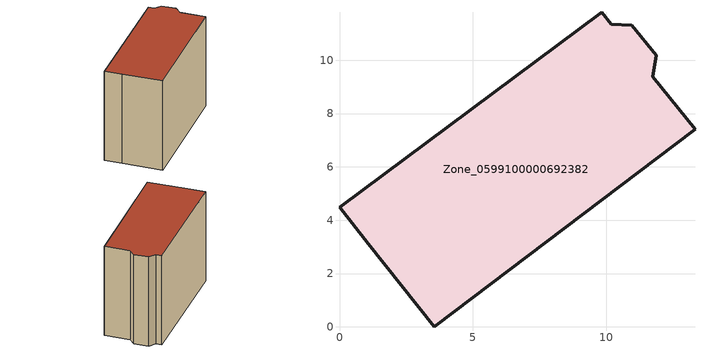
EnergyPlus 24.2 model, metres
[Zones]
Zone_0599100000692382
 floor ground (C_G): 1.07,3.11 0,4.49 9.85,11.8 10.2,11.36 10.97,11.3 11.88,10.19 11.76,9.37 13.34,7.41 3.55,0 z0
 wall outside (C_F): 11.76,9.37 11.88,10.19 10.97,11.3 10.2,11.36 9.85,11.8 0,4.49 1.07,3.11 3.55,0 13.34,7.41 11.76,9.37 z0:9.72
 roof outside (C_R): 3.55,0 13.34,7.41 11.76,9.37 11.88,10.19 10.97,11.3 10.2,11.36 9.85,11.8 0,4.49 1.07,3.11 z9.72
[BUILDING]
Pand.0599100000692382: North Axis=0; Terrain=City; Loads Convergence Tolerance Value=0.04; Temperature Convergence Tolerance Value=0.4; Solar Distribution=FullExterior; Maximum Number of Warmup Days=25; Minimum Number of Warmup Days=1
[Site:Location]
Rotterdam.The.Hague.AP_ZH_NLD Design_Conditions: Latitude=51.96; Longitude=4.45; Time Zone=1; Elevation=-4.5
[SITE:GROUNDTEMPERATURE:BUILDINGSURFACE]
18, 18, 18, 18, 18, 18, 18, 18, 18, 18, 18, 18
[MATERIAL] Thermal Absorptance=0.9; Solar Absorptance=0.7; Visible Absorptance=0.7
Name | Roughness | Thickness | Conductivity | Density | Specific Heat
G.TI.1946 | MediumSmooth | 0.15 | 1 | 540 | 1210
F.TI.1946 | Rough | 0.3 | 0.857143 | 1920 | 840
R.TI.1946 | MediumRough | 0.2 | 0.1 | 1500 | 1000
[CONSTRUCTION]
C_G: G.TI.1946
C_F: F.TI.1946
C_R: R.TI.1946
[ZONE]
Zone_0599100000692382: Type=1; Multiplier=1; Ceiling Height=Autocalculate; Volume=Autocalculate; Floor Area=autocalculate; Part of Total Floor Area=Yes
[ZONEINFILTRATION:DESIGNFLOWRATE]
Infil_Zone_0599100000692382: Zone or ZoneList or Space or SpaceList=Zone_0599100000692382; Schedule=AlwaysOn; Design Flow Rate Calculation Method=Flow/Area; Flow Rate per Floor Area=0.003; Constant Term Coefficient=1; Temperature Term Coefficient=0; Velocity Term Coefficient=0; Velocity Squared Term Coefficient=0
[HVACTEMPLATE:ZONE:IDEALLOADSAIRSYSTEM]
Zone_0599100000692382: Maximum Heating Supply Air Temperature=50; Minimum Cooling Supply Air Temperature=13; Maximum Heating Supply Air Humidity Ratio=0.0156; Minimum Cooling Supply Air Humidity Ratio=0.0077; Heating Limit=NoLimit; Cooling Limit=NoLimit; Dehumidification Control Type=ConstantSensibleHeatRatio; Cooling Sensible Heat Ratio=0.7; Dehumidification Setpoint=60; Humidification Control Type=None; Humidification Setpoint=30; Outdoor Air Method=None; Outdoor Air Flow Rate per Person=0.00944; Outdoor Air Flow Rate per Zone Floor Area=0; Outdoor Air Flow Rate per Zone=0; Demand Controlled Ventilation Type=None; Outdoor Air Economizer Type=NoEconomizer; Heat Recovery Type=None; Sensible Heat Recovery Effectiveness=0.7; Latent Heat Recovery Effectiveness=0.65
[ZONECONTROL:THERMOSTAT]
ThermostatControl_Zone_0599100000692382: Zone or ZoneList=Zone_0599100000692382; Control Type Schedule=DualSetpointControlType; Control 1=Thermostat_Zone_0599100000692382; Temperature Difference Between Cutout And Setpoint=0
[THERMOSTATSETPOINT:DUALSETPOINT]
Thermostat_Zone_0599100000692382: Heating Setpoint Temperature Schedule=HeatingSetpoint_Zone_0599100000692382; Cooling Setpoint Temperature Schedule=CoolingSetpoint_Zone_0599100000692382
[SCHEDULE:COMPACT]
HeatingSetpoint_Zone_0599100000692382: Through: 12/31, For: AllDays, Until: 24:00, 21
CoolingSetpoint_Zone_0599100000692382: Through: 12/31, For: AllDays, Until: 24:00, 24
DualSetpointControlType: Through: 12/31, For: AllDays, Until: 24:00, 4
AlwaysOn: Through: 12/31, For: AllDays, Until: 24:00, 1
